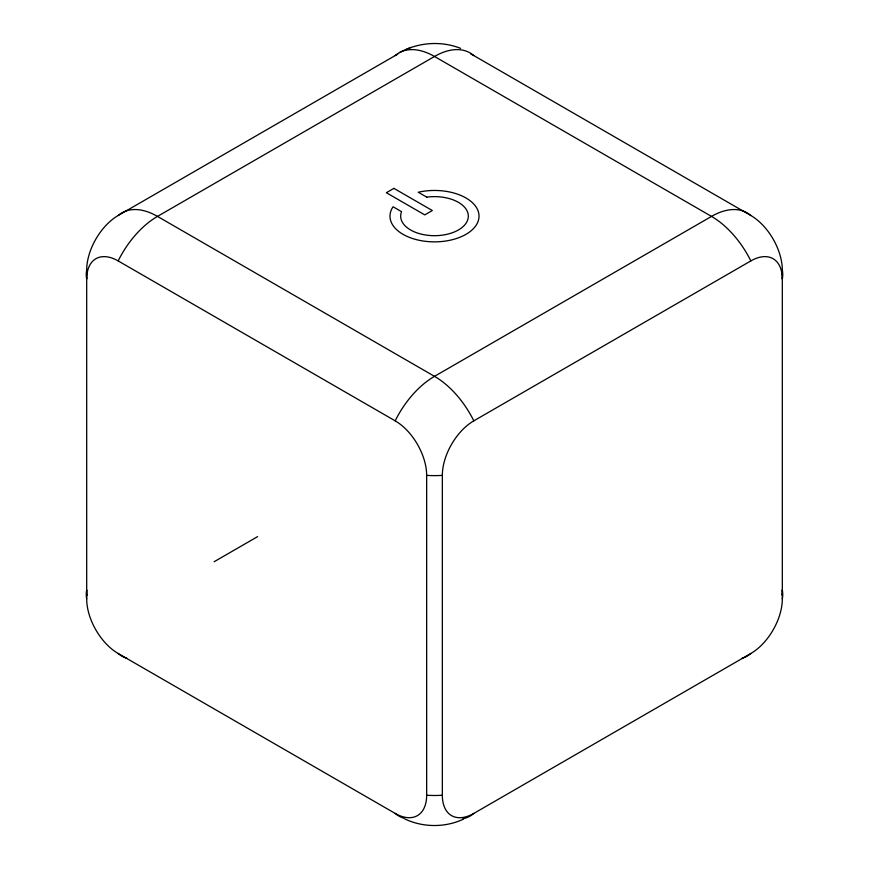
<?xml version="1.0" encoding="UTF-8"?>
<svg xmlns="http://www.w3.org/2000/svg" width="869" height="869" viewBox="0 0 869 869"><rect width="100%" height="100%" fill="white"/><g stroke="black" fill="none" stroke-linecap="round" stroke-linejoin="round"><path stroke-width="1.3" d="M403.966 818.25A71.225 41.125 -60 0 1 395.178 813.417L118.162 653.488A44.515 25.701 60 0 1 86.694 598.958L86.683 270.042A44.515 25.701 -60 0 1 118.173 215.512L395.178 55.583A44.515 25.701 -60 0 1 397.741 54.226M214.143 561.722L257.626 536.618M781.959 595.124A44.515 25.701 60 0 0 782.306 589.91A71.225 41.125 0 0 1 782.317 598.958A44.515 25.701 -60 0 1 750.827 653.488L473.822 813.417A44.515 25.701 -60 0 1 442.343 795.244L442.343 475.376A44.515 25.733 -60 0 1 473.833 420.835L750.838 260.917A44.515 25.701 -60 0 1 782.317 279.09A71.225 41.125 0 0 0 782.317 270.042A44.515 25.701 60 0 0 750.838 215.512L473.822 55.583A44.525 25.712 60 0 0 470.726 53.976M399.523 52.585C418.022 42.364 440.909 40.528 460.624 48.371M405.91 49.685L410.841 47.447M463.09 819.315C444.874 827.733 422.855 827.57 404.737 818.913M86.683 270.042A71.225 41.125 0 0 0 86.683 279.09A44.515 25.701 60 0 1 118.162 260.917L395.178 420.846A44.515 25.712 60 0 1 426.657 475.376L426.657 795.244A44.515 25.712 60 0 1 395.178 813.417M782.317 270.042L782.317 598.958M118.162 260.917A71.225 41.125 -60 0 1 157.485 216.403L434.5 56.474A71.225 41.125 -60 0 1 473.822 55.583M118.162 215.512A71.225 41.125 60 0 1 157.485 216.403L434.5 376.342A71.225 41.125 60 0 1 473.822 420.846M395.178 55.583A71.225 41.125 60 0 1 434.5 56.474L711.515 216.403A71.225 41.125 60 0 1 750.838 260.917M395.178 420.846A71.225 41.125 -60 0 1 434.5 376.342L711.515 216.403A71.225 41.125 -60 0 1 750.838 215.512M126.95 658.311A71.225 41.125 -60 0 1 118.162 653.488M750.838 653.488A71.225 41.125 60 0 1 742.05 658.311M442.343 795.244A71.225 41.125 0 0 1 426.657 795.244M442.343 475.376A71.225 41.125 0 0 1 426.657 475.376M86.683 598.958A71.225 41.125 0 0 1 86.683 589.91A44.515 25.701 -60 0 0 87.106 595.591M473.822 813.417A71.225 41.125 60 0 1 462.819 818.815M393.907 188.367L386.357 192.722L424.756 214.893L432.306 210.526L393.907 188.367M426.744 197.144L418.239 192.234A44.515 25.701 0 0 1 478.678 212.959A44.515 25.701 0 0 1 428.971 241.658A44.515 25.701 0 0 1 393.06 206.768L401.565 211.688A33.837 19.531 0 0 0 431.893 235.629A33.837 19.531 0 0 0 468.228 214.654A33.837 19.531 0 0 0 426.744 197.144"/></g></svg>
